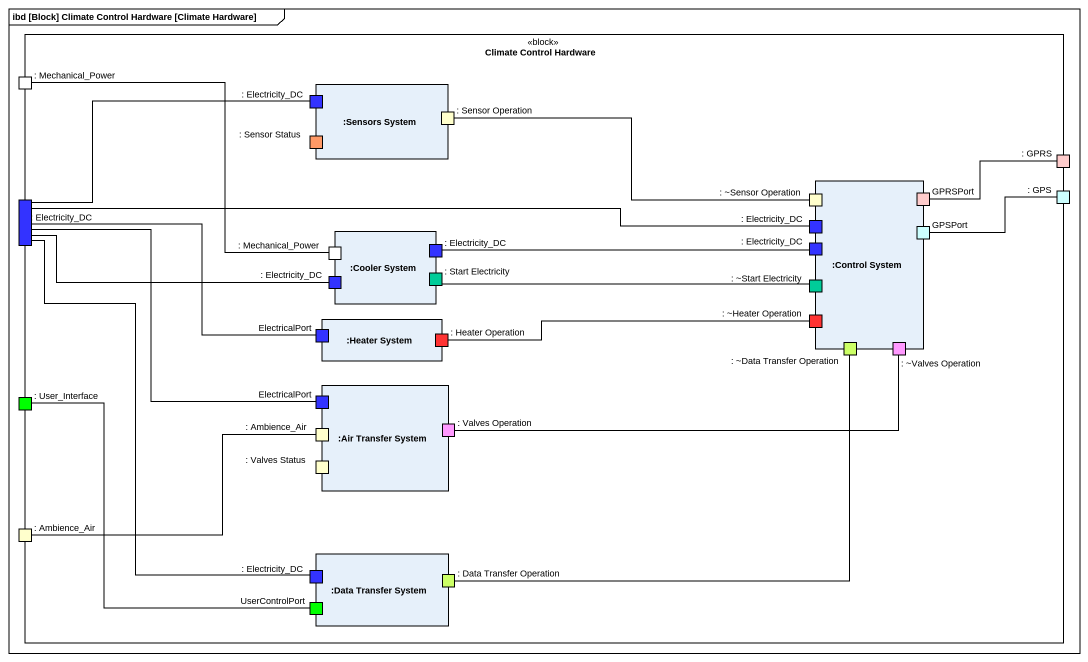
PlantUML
@startuml
mainframe ibd [Block] Climate Control Hardware [Climate Hardware]
rectangle "Climate Control Hardware" as Climate_Control_Hardware <<block>> {
  port ": Mechanical_Power" as Mechanical_Power #FFFFFF
  rectangle ":Sensors System" as Sensors_System {
    port ": Electricity_DC" as Electricity_DC #3333FF
    port ": Sensor Operation" as Sensor_Operation #FFFFCC
    port ": Sensor Status" as Sensor_Status #FF9966
  }
  port ": GPRS" as GPRS #FFCCCC
  port ": Electricity_DC" as Electricity_DC_2 #3333FF
  rectangle ":Control System" as Control_System {
    port ": ~Sensor Operation" as Sensor_Operation_2 #FFFFCC
    port GPRSPort #FFCCCC
    port ": Electricity_DC" as Electricity_DC_3 #3333FF
    port ": Electricity_DC" as Electricity_DC_4 #3333FF
    port GPSPort #CCFFFF
    port ": ~Start Electricity" as Start_Electricity_2 #00CC99
    port ": ~Heater Operation" as Heater_Operation #FF3333
    port ": ~Data Transfer Operation" as Data_Transfer_Operation #CCFF66
    port ": ~Valves Operation" as Valves_Operation #FF99FF
  }
  port ": GPS" as GPS #CCFFFF
  rectangle ":Cooler System" as Cooler_System {
    port ": Electricity_DC" as Electricity_DC_5 #3333FF
    port ": Mechanical_Power" as Mechanical_Power_2 #FFFFFF
    port ": Electricity_DC" as Electricity_DC_6 #3333FF
    port ": Start Electricity" as Start_Electricity #00CC99
  }
  rectangle ":Heater System" as Heater_System {
    port ElectricalPort #3333FF
    port ": Heater Operation" as Heater_Operation_2 #FF3333
  }
  port ": User_Interface" as User_Interface #00FF00
  rectangle ":Air Transfer System" as Air_Transfer_System {
    port "ElectricalPort" as ElectricalPort_2 #3333FF
    port ": Ambience_Air" as Ambience_Air #FFFFCC
    port ": Valves Operation" as Valves_Operation_2 #FF99FF
    port ": Valves Status" as Valves_Status #FFFFCC
  }
  port ": Ambience_Air" as Ambience_Air_2 #FFFFCC
  rectangle ":Data Transfer System" as Data_Transfer_System {
    port ": Electricity_DC" as Electricity_DC_7 #3333FF
    port ": Data Transfer Operation" as Data_Transfer_Operation_2 #CCFF66
    port UserControlPort #00FF00
  }
}
Electricity_DC -left- Electricity_DC_2
Sensor_Operation -right- Sensor_Operation_2
GPRSPort -right- GPRS
Electricity_DC_3 -left- Electricity_DC_2
Electricity_DC_4 -left- Electricity_DC_6
GPSPort -right- GPS
Electricity_DC_5 -left- Electricity_DC_2
Mechanical_Power_2 -left- Mechanical_Power
Start_Electricity -right- Start_Electricity_2
ElectricalPort -left- Electricity_DC_2
Heater_Operation_2 -right- Heater_Operation
ElectricalPort_2 -up- Electricity_DC_2
Valves_Operation_2 -right- Valves_Operation
Ambience_Air_2 -right- Ambience_Air
Electricity_DC_7 -up- Electricity_DC_2
Data_Transfer_Operation_2 -right- Data_Transfer_Operation
UserControlPort -up- User_Interface
@enduml
